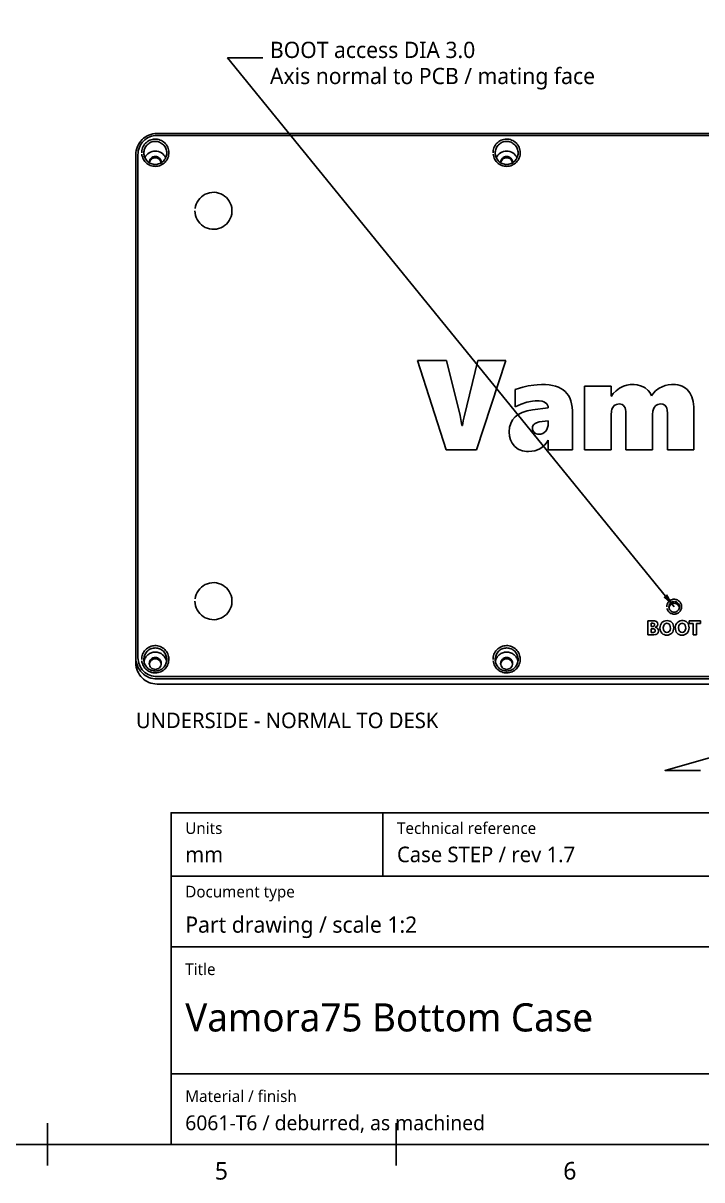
# Model space of a CAD drawing. Header units: millimetres. Extents: x 9 to 415, y 5 to 293.
# Drawn here: x 209 to 305.2, y 5 to 168.9 of the extents above; entities that cross this region are included whole.
import ezdxf

# ---------------------------------------------------------------- set-up
doc = ezdxf.new("R2010")
doc.units = ezdxf.units.MM
for name, color, linetype in [('DIMENSIONS', 7, 'Continuous'), ('NOTES', 7, 'Continuous'), ('SHADED', 7, 'Continuous'), ('VISIBLE', 7, 'Continuous')]:
    doc.layers.add(name, color=color, linetype=linetype)
doc.styles.add('OpenSans', font='OpenSans-Regular.ttf')

msp = doc.modelspace()

# ---------------------------------------------------------------- linework, layer by layer
at = {"layer": 'DIMENSIONS'}
for points in [[(301.28125, 86.21848), (238, 164), (243, 164)], [(383.78125, 87), (300, 63), (305, 63)]]:
    msp.add_lwpolyline(points, dxfattribs=at)
at = {"layer": 'SHADED', "true_color": 0x000000}
msp.add_solid([(301.28125, 86.21848), (299.74756, 87.549), (300.29056, 87.99077)], dxfattribs=at)
at = {"layer": 'VISIBLE'}
for points in [[(15, 10), (410, 10), (410, 287), (15, 287), (15, 10)], [(225, 150.2881), (225.01463, 150.58562), (225.05831, 150.87995), (225.13053, 151.16823), (225.23051, 151.4477), (225.35719, 151.71567), (225.50929, 151.9696), (225.68528, 152.2071), (225.88341, 152.42593), (226.10173, 152.62405), (226.33814, 152.79962), (226.59034, 152.951), (226.85592, 153.0768), (227.13233, 153.17587), (227.41696, 153.24728), (227.7071, 153.29039), (228, 153.3048)], [(225.3, 150.2881), (225.31065, 150.55947), (225.34736, 150.82551), (225.40994, 151.08654), (225.49781, 151.34005), (225.6101, 151.58356), (225.74573, 151.81471), (225.90336, 152.03123), (226.08145, 152.23103), (226.27824, 152.41215), (226.49181, 152.57283), (226.72006, 152.71152), (226.96078, 152.82687), (227.21161, 152.91777), (227.47011, 152.98333), (227.73376, 153.02292), (228, 153.03616)], [(225.82536, 150.53373), (225.83078, 150.72079), (225.8543, 150.90713), (225.89585, 151.09087), (225.95519, 151.27014), (226.03183, 151.44311), (226.12513, 151.608), (226.23421, 151.76312), (226.35805, 151.9069), (226.49546, 152.03785), (226.64508, 152.15466), (226.80547, 152.25615), (226.97504, 152.34132), (227.15212, 152.40931), (227.33498, 152.45948), (227.52183, 152.49132), (227.71084, 152.50456), (227.90017, 152.49906), (228.08799, 152.47491), (228.27248, 152.43236), (228.45185, 152.37184), (228.62438, 152.29394), (228.78842, 152.19944), (228.9424, 152.08927), (229.08483, 151.96449), (229.21437, 151.82632), (229.32978, 151.67609), (229.42996, 151.51526), (229.51395, 151.34537), (229.58097, 151.16805), (229.63037, 150.98501), (229.66169, 150.798), (229.67463, 150.60882), (229.66906, 150.41928), (229.64505, 150.23118), (229.60281, 150.04635), (229.54275, 149.86654), (229.46543, 149.69349), (229.3716, 149.52886), (229.26214, 149.37422), (229.13809, 149.23108), (229.00064, 149.10081), (228.8511, 148.98467), (228.69089, 148.88381), (228.52155, 148.79919), (228.3447, 148.73166), (228.16204, 148.68188), (227.97533, 148.65035), (227.78639, 148.6374), (227.59703, 148.64317), (227.4091, 148.66762), (227.22443, 148.71053), (227.04483, 148.77149), (226.87206, 148.8499), (226.70782, 148.945), (226.55372, 149.05583), (226.41128, 149.1813), (226.28188, 149.32013), (226.16678, 149.47091), (226.06708, 149.6321), (225.9837, 149.80206), (225.9174, 149.97904), (225.86871, 150.16122), (225.83799, 150.34674)], [(228, 153.3048), (391.78125, 153.3048)], [(228, 153.03616), (391.78125, 153.03616)], [(275.61598, 150.53373), (275.62141, 150.72079), (275.64492, 150.90713), (275.68648, 151.09087), (275.74581, 151.27014), (275.82246, 151.44311), (275.91575, 151.608), (276.02484, 151.76312), (276.14868, 151.9069), (276.28608, 152.03785), (276.43571, 152.15466), (276.59609, 152.25615), (276.76566, 152.34132), (276.94274, 152.40931), (277.1256, 152.45948), (277.31245, 152.49132), (277.50146, 152.50456), (277.6908, 152.49906), (277.87861, 152.47491), (278.0631, 152.43236), (278.24247, 152.37184), (278.41501, 152.29394), (278.57905, 152.19944), (278.73302, 152.08927), (278.87546, 151.96449), (279.00499, 151.82632), (279.1204, 151.67609), (279.22058, 151.51526), (279.30458, 151.34537), (279.3716, 151.16805), (279.421, 150.98501), (279.45232, 150.798), (279.46525, 150.60882), (279.45969, 150.41928), (279.43567, 150.23118), (279.39343, 150.04635), (279.33337, 149.86654), (279.25606, 149.69349), (279.16222, 149.52886), (279.05276, 149.37422), (278.92872, 149.23108), (278.79127, 149.10081), (278.64172, 148.98467), (278.48151, 148.88381), (278.31217, 148.79919), (278.13532, 148.73166), (277.95267, 148.68188), (277.76596, 148.65035), (277.57701, 148.6374), (277.38765, 148.64317), (277.19972, 148.66762), (277.01505, 148.71053), (276.83546, 148.77149), (276.66269, 148.8499), (276.49845, 148.945), (276.34435, 149.05583), (276.2019, 149.1813), (276.0725, 149.32013), (275.9574, 149.47091), (275.8577, 149.6321), (275.77433, 149.80206), (275.70802, 149.97904), (275.65934, 150.16122), (275.62861, 150.34674)], [(226.125, 150.53948), (226.13281, 150.69941), (226.1562, 150.85808), (226.19501, 151.01388), (226.24888, 151.16521), (226.31729, 151.31054), (226.39958, 151.44839), (226.49489, 151.57739), (226.60227, 151.69627), (226.72064, 151.8039), (226.84881, 151.89926), (226.98551, 151.98144), (227.12941, 152.04972), (227.27911, 152.10348), (227.43319, 152.14224), (227.59019, 152.16568), (227.74863, 152.1736), (227.90704, 152.16595), (228.06394, 152.14281), (228.21786, 152.1044), (228.36738, 152.05106), (228.5111, 151.98326), (228.64765, 151.90163), (228.77575, 151.80687), (228.89415, 151.69985), (229.0017, 151.58153), (229.09734, 151.453), (229.1801, 151.31542), (229.24911, 151.17008), (229.30365, 151.01835), (229.34309, 150.86166), (229.36698, 150.70151), (229.37499, 150.53948)], [(275.91562, 150.53948), (275.92343, 150.69941), (275.94683, 150.85808), (275.98563, 151.01388), (276.0395, 151.16521), (276.10792, 151.31054), (276.1902, 151.44839), (276.28552, 151.57739), (276.3929, 151.69627), (276.51127, 151.8039), (276.63944, 151.89926), (276.77614, 151.98144), (276.92003, 152.04972), (277.06974, 152.10348), (277.22381, 152.14224), (277.38081, 152.16568), (277.53926, 152.1736), (277.69766, 152.16595), (277.85456, 152.14281), (278.00849, 152.1044), (278.15801, 152.05106), (278.30172, 151.98326), (278.43828, 151.90163), (278.56637, 151.80687), (278.68477, 151.69985), (278.79233, 151.58153), (278.88797, 151.453), (278.97072, 151.31542), (279.03974, 151.17008), (279.09427, 151.01835), (279.13372, 150.86166), (279.15761, 150.70151), (279.16562, 150.53948)], [(225, 78.98499), (225, 150.2881)], [(225.3, 78.98506), (225.3, 150.2881)], [(229.37499, 150.53948), (229.36734, 150.38109), (229.3444, 150.22392), (229.30631, 150.06946), (229.25335, 149.9192), (229.18595, 149.7746), (229.10468, 149.6371), (229.01027, 149.50805), (228.90357, 149.38874), (228.78558, 149.2804), (228.6574, 149.18411), (228.52025, 149.10088), (228.37546, 149.03156), (228.22444, 148.97688), (228.06866, 148.93742), (227.90967, 148.91361), (227.74903, 148.9057), (227.58836, 148.9138), (227.42926, 148.93784), (227.27331, 148.97757), (227.12208, 149.03259), (226.97709, 149.10232), (226.83976, 149.18604), (226.71147, 149.28286), (226.59346, 149.39176), (226.48688, 149.51158), (226.39272, 149.64106), (226.31184, 149.77882), (226.24494, 149.92342), (226.19254, 150.07335), (226.15499, 150.22704), (226.13248, 150.38295), (226.125, 150.53948)], [(226.2719, 149.86063), (226.38302, 150.06298), (226.52197, 150.24755), (226.68591, 150.41058), (226.87151, 150.54875), (227.07499, 150.65924), (227.29222, 150.73981), (227.51876, 150.78881), (227.75, 150.80526), (227.98125, 150.78881), (228.20779, 150.73981), (228.42501, 150.65924), (228.62849, 150.54874), (228.81409, 150.41058), (228.97803, 150.24755), (229.11698, 150.06298), (229.2281, 149.86062)], [(228.6, 149.18916), (228.58367, 149.35408), (228.5353, 149.51266), (228.45675, 149.65881), (228.35104, 149.78691), (228.22223, 149.89204), (228.07528, 149.97016), (227.91583, 150.01826), (227.75, 150.03451), (227.58417, 150.01826), (227.42472, 149.97016), (227.27777, 149.89204), (227.14896, 149.78691), (227.04325, 149.65881), (226.9647, 149.51266), (226.91633, 149.35408), (226.9, 149.18916)], [(228.58922, 149.14042), (228.55252, 149.28482), (228.4909, 149.42058), (228.40628, 149.54347), (228.30128, 149.64968), (228.17917, 149.73592), (228.04374, 149.7995), (227.89918, 149.83846), (227.75, 149.85158), (227.60082, 149.83846), (227.45626, 149.7995), (227.32083, 149.73592), (227.19872, 149.64968), (227.09372, 149.54347), (227.0091, 149.42058), (226.94748, 149.28482), (226.91078, 149.14042)], [(279.16562, 150.53948), (279.15797, 150.38109), (279.13503, 150.22392), (279.09694, 150.06946), (279.04397, 149.9192), (278.97657, 149.7746), (278.8953, 149.6371), (278.80089, 149.50805), (278.6942, 149.38874), (278.5762, 149.2804), (278.44802, 149.18411), (278.31087, 149.10088), (278.16609, 149.03156), (278.01506, 148.97688), (277.85929, 148.93742), (277.70029, 148.91361), (277.53966, 148.9057), (277.37899, 148.9138), (277.21988, 148.93784), (277.06394, 148.97757), (276.91271, 149.03259), (276.76771, 149.10232), (276.63039, 149.18604), (276.5021, 149.28286), (276.38409, 149.39176), (276.27751, 149.51158), (276.18335, 149.64106), (276.10247, 149.77882), (276.03556, 149.92342), (275.98316, 150.07335), (275.94562, 150.22704), (275.9231, 150.38295), (275.91562, 150.53948)], [(276.06252, 149.86063), (276.17365, 150.06298), (276.31259, 150.24755), (276.47654, 150.41058), (276.66214, 150.54875), (276.86562, 150.65924), (277.08284, 150.73981), (277.30938, 150.78881), (277.54063, 150.80526), (277.77187, 150.78881), (277.99841, 150.73981), (278.21564, 150.65924), (278.41912, 150.54874), (278.60472, 150.41058), (278.76866, 150.24755), (278.90761, 150.06298), (279.01873, 149.86062)], [(278.39062, 149.18916), (278.37429, 149.35408), (278.32592, 149.51266), (278.24737, 149.65881), (278.14167, 149.78691), (278.01286, 149.89204), (277.86591, 149.97016), (277.70645, 150.01826), (277.54062, 150.03451), (277.3748, 150.01826), (277.21534, 149.97016), (277.06839, 149.89204), (276.93958, 149.78691), (276.83388, 149.65881), (276.75533, 149.51266), (276.70696, 149.35408), (276.69063, 149.18916)], [(278.37985, 149.14042), (278.34314, 149.28482), (278.28152, 149.42058), (278.1969, 149.54347), (278.0919, 149.64968), (277.96979, 149.73592), (277.83436, 149.7995), (277.68981, 149.83846), (277.54062, 149.85158), (277.39144, 149.83846), (277.24689, 149.7995), (277.11146, 149.73592), (276.98935, 149.64968), (276.88435, 149.54347), (276.79973, 149.42058), (276.73811, 149.28482), (276.7014, 149.14042)], [(226.9, 149.18916), (226.90109, 149.14634)], [(228.59891, 149.14634), (228.6, 149.18916)], [(276.69063, 149.18916), (276.69172, 149.14634)], [(278.38953, 149.14634), (278.39062, 149.18916)], [(233.375, 142.33616), (233.3949, 142.01357), (233.45428, 141.69588), (233.55226, 141.3879), (233.68734, 141.09428), (233.85748, 140.8195), (234.0601, 140.5677), (234.29213, 140.34272), (234.55004, 140.14795), (234.82994, 139.98635), (235.12757, 139.86038), (235.43843, 139.77193), (235.7578, 139.72235), (236.08084, 139.7124), (236.40265, 139.74222), (236.71837, 139.81136), (237.02319, 139.91878), (237.3125, 140.06284), (237.58192, 140.24136), (237.82735, 140.45164), (238.04509, 140.69048), (238.23182, 140.95427), (238.38472, 141.23901), (238.50147, 141.54038), (238.5803, 141.85381), (238.62002, 142.17456), (238.62002, 142.49775), (238.5803, 142.8185), (238.50147, 143.13193), (238.38472, 143.4333), (238.23182, 143.71804), (238.04509, 143.98183), (237.82735, 144.22067), (237.58192, 144.43095), (237.3125, 144.60947), (237.02319, 144.75353), (236.71837, 144.86095), (236.40265, 144.93009), (236.08084, 144.95991), (235.7578, 144.94996), (235.43843, 144.90038), (235.12757, 144.81194), (234.82994, 144.68596), (234.55004, 144.52436), (234.29213, 144.32959), (234.0601, 144.10461), (233.85748, 143.85281), (233.68734, 143.57803), (233.55226, 143.28441), (233.45428, 142.97643), (233.3949, 142.65874)], [(264.89062, 121.11757), (269.00202, 121.11757)], [(268.98427, 108.43981), (264.89062, 121.11757)], [(269.00202, 121.11757), (270.93791, 113.31124)], [(271.50397, 113.1496), (273.43987, 121.11757)], [(277.41815, 121.11757), (273.27189, 108.43981)], [(273.43987, 121.11757), (277.41815, 121.11757)], [(278.76199, 116.98906), (279.36482, 117.21155)], [(278.76199, 114.53972), (278.76199, 116.98906)], [(279.36482, 117.21155), (279.82438, 117.34213)], [(279.82438, 117.34213), (280.6009, 117.51075)], [(280.6009, 117.51075), (281.38502, 117.63435)], [(281.38502, 117.63435), (281.8579, 117.68507)], [(281.8579, 117.68507), (282.49305, 117.71359)], [(282.49305, 117.71359), (283.05024, 117.69838)], [(283.05024, 117.69838), (283.56749, 117.6521)], [(283.56749, 117.6521), (284.04544, 117.5754)], [(284.04544, 117.5754), (284.48346, 117.46764)], [(284.48346, 117.46764), (284.88154, 117.32882)], [(284.88154, 117.32882), (285.24032, 117.15957)], [(285.24032, 117.15957), (285.5598, 116.95926)], [(285.5598, 116.95926), (285.83934, 116.7279)], [(285.83934, 116.7279), (286.08276, 116.46103)], [(286.08276, 116.46103), (286.29384, 116.15233)], [(288.5752, 117.493), (292.34176, 117.493)], [(288.5752, 108.43981), (288.5752, 117.493)], [(292.34176, 117.493), (292.34176, 116.06041)], [(292.37726, 116.06041), (292.65237, 116.44391)], [(292.65237, 116.44391), (293.05362, 116.83439)], [(293.05362, 116.83439), (293.54742, 117.19)], [(293.54742, 117.19), (294.1008, 117.47081)], [(294.1008, 117.47081), (294.55213, 117.61914)], [(294.55213, 117.61914), (295.03071, 117.69838)], [(295.03071, 117.69838), (295.60121, 117.70789)], [(295.60121, 117.70789), (296.04493, 117.66034)], [(296.04493, 117.66034), (296.63889, 117.49997)], [(296.63889, 117.49997), (296.98753, 117.33389)], [(296.98753, 117.33389), (297.14853, 117.23184)], [(297.14853, 117.23184), (297.59225, 116.84326)], [(297.59225, 116.84326), (297.85342, 116.51491)], [(297.85342, 116.51491), (298.08795, 116.13141)], [(298.08795, 116.13141), (298.34658, 116.48955)], [(298.34658, 116.48955), (298.64514, 116.8046)], [(298.64514, 116.8046), (299.16746, 117.19444)], [(299.16746, 117.19444), (299.56301, 117.39918)], [(299.56301, 117.39918), (299.98264, 117.55322)], [(299.98264, 117.55322), (300.4251, 117.65591)], [(300.4251, 117.65591), (300.8891, 117.70725)], [(300.8891, 117.70725), (301.47482, 117.69965)], [(301.47482, 117.69965), (301.8, 117.65591)], [(301.8, 117.65591), (302.10363, 117.58301)], [(302.10363, 117.58301), (302.38698, 117.48159)], [(302.38698, 117.48159), (302.64941, 117.35101)], [(302.64941, 117.35101), (302.89155, 117.1919)], [(302.89155, 117.1919), (303.11278, 117.003)], [(303.11278, 117.003), (303.31309, 116.78558)], [(303.31309, 116.78558), (303.49121, 116.5409)], [(303.49121, 116.5409), (303.64588, 116.27023)], [(279.59618, 114.91878), (278.76199, 114.53972)], [(280.40883, 115.19008), (279.59618, 114.91878)], [(281.20055, 115.35236), (280.40883, 115.19008)], [(281.58849, 115.39293), (281.20055, 115.35236)], [(282.1349, 115.4018), (281.58849, 115.39293)], [(282.57482, 115.33588), (282.1349, 115.4018)], [(282.82521, 115.24713), (282.57482, 115.33588)], [(283.04136, 115.12353), (282.82521, 115.24713)], [(283.21505, 114.97203), (283.04136, 115.12353)], [(283.33929, 114.80088), (283.21505, 114.97203)], [(283.41409, 114.60944), (283.33929, 114.80088)], [(286.29384, 116.15233), (286.4726, 115.80305)], [(286.4726, 115.80305), (286.61839, 115.41194)], [(286.61839, 115.41194), (286.73186, 114.97963)], [(286.73186, 114.97963), (286.81299, 114.50612)], [(292.34176, 116.06041), (292.37726, 116.06041)], [(292.89198, 114.79834), (292.79689, 114.72925)], [(293.10877, 114.89913), (292.89198, 114.79834)], [(293.49988, 114.95555), (293.10877, 114.89913)], [(293.72174, 114.93399), (293.49988, 114.95555)], [(293.9138, 114.8687), (293.72174, 114.93399)], [(294.07608, 114.76031), (293.9138, 114.8687)], [(298.95828, 114.9004), (298.66416, 114.73432)], [(299.31706, 114.95555), (298.95828, 114.9004)], [(299.67331, 114.90991), (299.31706, 114.95555)], [(299.94651, 114.77425), (299.67331, 114.90991)], [(303.64588, 116.27023), (303.77646, 115.97357)], [(303.77646, 115.97357), (303.88359, 115.65155)], [(303.88359, 115.65155), (303.96663, 115.30418)], [(303.96663, 115.30418), (304.06171, 114.53147)], [(270.93791, 113.31124), (271.1173, 112.48465)], [(271.37783, 112.55945), (271.50397, 113.1496)], [(278.73346, 113.12108), (279.19493, 113.47288)], [(279.19493, 113.47288), (279.75846, 113.75433)], [(279.75846, 113.75433), (280.42468, 113.96541)], [(280.42468, 113.96541), (281.19358, 114.10677)], [(281.19358, 114.10677), (283.43881, 114.39836)], [(283.43881, 114.39836), (283.41409, 114.60944)], [(286.81299, 114.50612), (286.8618, 113.9914)], [(286.8618, 113.9914), (286.87829, 108.43981)], [(292.38297, 113.91407), (292.34176, 113.39935)], [(292.34176, 113.39935), (292.34176, 108.43981)], [(292.45586, 114.20249), (292.38297, 113.91407)], [(292.56489, 114.44717), (292.45586, 114.20249)], [(292.79689, 114.72925), (292.56489, 114.44717)], [(294.2092, 114.60881), (294.07608, 114.76031)], [(294.31252, 114.41357), (294.2092, 114.60881)], [(294.38668, 114.1746), (294.31252, 114.41357)], [(294.43106, 113.89252), (294.38668, 114.1746)], [(294.44564, 108.43981), (294.43106, 113.89252)], [(298.25277, 113.95147), (298.2122, 113.47035)], [(298.2122, 113.47035), (298.2122, 108.43981)], [(298.3263, 114.22404), (298.25277, 113.95147)], [(298.43532, 114.45921), (298.3263, 114.22404)], [(298.66416, 114.73432), (298.43532, 114.45921)], [(300.13668, 114.54669), (299.94651, 114.77425)], [(300.22479, 114.34448), (300.13668, 114.54669)], [(300.28311, 114.0998), (300.22479, 114.34448)], [(300.31607, 113.65608), (300.28311, 114.0998)], [(300.31607, 108.43981), (300.31607, 113.65608)], [(304.06171, 114.53147), (304.07376, 108.43981)], [(271.1173, 112.48465), (271.19464, 111.8964)], [(271.19464, 111.8964), (271.28275, 111.8964)], [(271.28275, 111.8964), (271.37783, 112.55945)], [(277.91321, 111.01276), (277.96456, 111.64475)], [(277.96456, 111.64475), (278.11859, 112.20701)], [(278.11859, 112.20701), (278.37468, 112.69891)], [(278.37468, 112.69891), (278.73346, 113.12108)], [(281.27092, 111.84759), (281.22591, 111.69102)], [(281.22591, 111.69102), (281.22591, 111.33922)], [(281.34508, 111.98578), (281.27092, 111.84759)], [(281.44967, 112.10685), (281.34508, 111.98578)], [(281.58406, 112.20891), (281.44967, 112.10685)], [(281.74823, 112.29385), (281.58406, 112.20891)], [(282.16596, 112.40922), (281.74823, 112.29385)], [(283.43881, 112.58607), (282.16596, 112.40922)], [(283.2328, 111.34619), (283.34753, 111.61369)], [(283.34753, 111.61369), (283.41599, 111.91225)], [(283.41599, 111.91225), (283.43881, 112.58607)], [(277.95885, 110.40804), (277.91321, 111.01276)], [(278.0945, 109.86733), (277.95885, 110.40804)], [(278.32144, 109.39128), (278.0945, 109.86733)], [(281.22591, 111.33922), (281.26965, 111.17821)], [(281.26965, 111.17821), (281.34318, 111.03432)], [(281.34318, 111.03432), (281.44523, 110.90627)], [(281.44523, 110.90627), (281.57518, 110.80168)], [(281.57518, 110.80168), (281.72922, 110.72752)], [(281.72922, 110.72752), (281.90861, 110.68251)], [(281.90861, 110.68251), (282.11272, 110.66793)], [(282.11272, 110.66793), (282.3948, 110.69519)], [(282.3948, 110.69519), (282.64899, 110.77823)], [(282.64899, 110.77823), (282.87465, 110.91641)], [(282.87465, 110.91641), (283.07179, 111.10975)], [(283.07179, 111.10975), (283.2328, 111.34619)], [(273.27189, 108.43981), (268.98427, 108.43981)], [(278.63838, 108.97925), (278.32144, 109.39128)], [(279.03583, 108.64646), (278.63838, 108.97925)], [(279.26022, 108.51588), (279.03583, 108.64646)], [(279.76226, 108.32572), (279.26022, 108.51588)], [(280.3334, 108.23063), (279.76226, 108.32572)], [(280.64527, 108.21859), (280.3334, 108.23063)], [(281.09469, 108.24394), (280.64527, 108.21859)], [(281.51369, 108.31874), (281.09469, 108.24394)], [(281.90354, 108.44362), (281.51369, 108.31874)], [(282.26295, 108.61857), (281.90354, 108.44362)], [(282.5932, 108.8436), (282.26295, 108.61857)], [(282.89303, 109.11871), (282.5932, 108.8436)], [(283.16307, 109.44389), (282.89303, 109.11871)], [(283.40331, 109.81915), (283.16307, 109.44389)], [(283.43881, 109.81915), (283.40331, 109.81915)], [(283.43881, 108.43981), (283.43881, 109.81915)], [(286.87829, 108.43981), (283.43881, 108.43981)], [(292.34176, 108.43981), (288.5752, 108.43981)], [(298.2122, 108.43981), (294.44564, 108.43981)], [(304.07376, 108.43981), (300.31607, 108.43981)], [(233.375, 87), (233.3949, 86.67742), (233.45428, 86.35973), (233.55226, 86.05174), (233.68734, 85.75813), (233.85748, 85.48334), (234.0601, 85.23155), (234.29213, 85.00656), (234.55004, 84.81179), (234.82994, 84.6502), (235.12757, 84.52422), (235.43843, 84.43577), (235.7578, 84.3862), (236.08084, 84.37624), (236.40265, 84.40607), (236.71837, 84.47521), (237.02319, 84.58262), (237.3125, 84.72668), (237.58192, 84.9052), (237.82735, 85.11548), (238.04509, 85.35433), (238.23182, 85.61812), (238.38472, 85.90285), (238.50147, 86.20422), (238.5803, 86.51766), (238.62002, 86.8384), (238.62002, 87.1616), (238.5803, 87.48234), (238.50147, 87.79578), (238.38472, 88.09715), (238.23182, 88.38188), (238.04509, 88.64567), (237.82735, 88.88452), (237.58192, 89.0948), (237.3125, 89.27332), (237.02319, 89.41738), (236.71837, 89.52479), (236.40265, 89.59393), (236.08084, 89.62376), (235.7578, 89.6138), (235.43843, 89.56423), (235.12757, 89.47578), (234.82994, 89.3498), (234.55004, 89.18821), (234.29213, 88.99344), (234.0601, 88.76845), (233.85748, 88.51666), (233.68734, 88.24187), (233.55226, 87.94826), (233.45428, 87.64027), (233.3949, 87.32258)], [(300.23216, 86.17451), (300.24335, 86.37808), (300.29381, 86.57691), (300.33341, 86.67204), (300.38219, 86.763), (300.43969, 86.84886), (300.50539, 86.92875), (300.57866, 87.00184), (300.65878, 87.0674), (300.74498, 87.12476), (300.83641, 87.17333), (300.93217, 87.21265), (301.03132, 87.24231), (301.13289, 87.26203), (301.23587, 87.27162), (301.33927, 87.271), (301.44206, 87.26017), (301.54327, 87.23926), (301.64189, 87.20848), (301.73698, 87.16814), (301.82763, 87.11865), (301.91297, 87.06049), (301.99218, 86.99423), (302.0645, 86.92053), (302.12926, 86.84009), (302.18584, 86.7537), (302.2337, 86.66219), (302.2724, 86.56644), (302.30157, 86.46736), (302.32093, 86.36591), (302.33031, 86.26305), (302.32962, 86.15977), (302.31886, 86.05704), (302.29814, 85.95586), (302.26765, 85.85718), (302.22767, 85.76196), (302.17859, 85.6711), (302.12086, 85.58548), (302.05503, 85.50592), (301.98172, 85.43319), (301.90162, 85.36801), (301.81551, 85.311), (301.7242, 85.26274), (301.62857, 85.22368), (301.52953, 85.19424), (301.42805, 85.1747), (301.32511, 85.16527), (301.22171, 85.16604), (301.11886, 85.17703), (301.01757, 85.19813), (300.91883, 85.22913), (300.82361, 85.26974), (300.73284, 85.31955), (300.64743, 85.37807), (300.5682, 85.4447), (300.49593, 85.51877), (300.43132, 85.59952), (300.37498, 85.68614), (300.32744, 85.77773), (300.26035, 85.97203)], [(300.53125, 86.18695), (300.54602, 86.33585), (300.58962, 86.47864), (300.66005, 86.60957), (300.75419, 86.72356), (300.86805, 86.81642), (300.99704, 86.88498), (301.13623, 86.92701), (301.28053, 86.94125), (301.42476, 86.92731), (301.5638, 86.88566), (301.69265, 86.81762), (301.8065, 86.72534), (301.9009, 86.61185), (301.97188, 86.48104), (302.01613, 86.3376), (302.03125, 86.18695)], [(302.03125, 86.18695), (302.01744, 86.04292), (301.97612, 85.90318), (301.90825, 85.77318), (301.81593, 85.6582), (301.7024, 85.56306), (301.57188, 85.49189), (301.42947, 85.44786), (301.28091, 85.43299), (301.13228, 85.44801), (300.98969, 85.49228), (300.85897, 85.56383), (300.74536, 85.65944), (300.65318, 85.77484), (300.58566, 85.90496), (300.5448, 86.04424), (300.53125, 86.18695)], [(302.02184, 86.06784), (301.98953, 86.19535), (301.9352, 86.31524), (301.86055, 86.42377), (301.7679, 86.51759), (301.66012, 86.59376), (301.54057, 86.64992), (301.41296, 86.68434), (301.28125, 86.69593), (301.14954, 86.68434), (301.02193, 86.64992), (300.90238, 86.59376), (300.7946, 86.51759), (300.70195, 86.42377), (300.6273, 86.31524), (300.57297, 86.19535), (300.54066, 86.06784)], [(297.55462, 84.2191), (298.51187, 84.20185)], [(297.55462, 82.2191), (297.55462, 84.2191)], [(298.00513, 83.8871), (298.00513, 83.41285)], [(298.25088, 83.8836), (298.00513, 83.8871)], [(298.42063, 83.8321), (298.25088, 83.8836)], [(298.48237, 83.7631), (298.42063, 83.8321)], [(298.50312, 83.66685), (298.48237, 83.7631)], [(298.48288, 83.5611), (298.50312, 83.66685)], [(298.51187, 84.20185), (298.74987, 84.1251)], [(298.74987, 84.1251), (298.83937, 84.0641)], [(298.83937, 84.0641), (298.93212, 83.9486)], [(298.93212, 83.9486), (298.97712, 83.7506)], [(298.97712, 83.7506), (298.93438, 83.5641)], [(299.32913, 83.62135), (299.41487, 83.80185)], [(299.41487, 83.80185), (299.53512, 83.9596)], [(299.53512, 83.9596), (299.68363, 84.08785)], [(299.68363, 84.08785), (299.85437, 84.17935)], [(299.91037, 83.7286), (299.78912, 83.53735)], [(299.85437, 84.17935), (300.04762, 84.23435)], [(300.08638, 83.83985), (299.91037, 83.7286)], [(300.04762, 84.23435), (300.26312, 84.2526)], [(300.19288, 83.8621), (300.08638, 83.83985)], [(300.35962, 83.8541), (300.19288, 83.8621)], [(300.26312, 84.2526), (300.46687, 84.2351)], [(300.54087, 83.7676), (300.35962, 83.8541)], [(300.46687, 84.2351), (300.65037, 84.1826)], [(300.67112, 83.59685), (300.54087, 83.7676)], [(300.65037, 84.1826), (300.81312, 84.09485)], [(300.81312, 84.09485), (300.95563, 83.97235)], [(300.95563, 83.97235), (301.07112, 83.82085)], [(301.07112, 83.82085), (301.15387, 83.64735)], [(301.15387, 83.64735), (301.20337, 83.45135)], [(301.46488, 83.52285), (301.53362, 83.7146)], [(301.53362, 83.7146), (301.63662, 83.8836)], [(301.63662, 83.8836), (301.77262, 84.02835)], [(301.77262, 84.02835), (301.93212, 84.1381)], [(301.93212, 84.1381), (302.11412, 84.21135)], [(302.07637, 83.7286), (301.95487, 83.53735)], [(302.25238, 83.83985), (302.07637, 83.7286)], [(302.11412, 84.21135), (302.31862, 84.2481)], [(302.35887, 83.8621), (302.25238, 83.83985)], [(302.31862, 84.2481), (302.53362, 84.2481)], [(302.52537, 83.8541), (302.35887, 83.8621)], [(302.70688, 83.7676), (302.52537, 83.8541)], [(302.53362, 84.2481), (302.72712, 84.2131)], [(302.83712, 83.59685), (302.70688, 83.7676)], [(302.72712, 84.2131), (302.97913, 84.09485)], [(302.97913, 84.09485), (303.12163, 83.97235)], [(303.12163, 83.97235), (303.23712, 83.82085)], [(303.23712, 83.82085), (303.31987, 83.64735)], [(303.31987, 83.64735), (303.36937, 83.45135)], [(303.41787, 84.2191), (305.00788, 84.2191)], [(303.41787, 83.85235), (303.41787, 84.2191)], [(303.98563, 83.85235), (303.41787, 83.85235)], [(303.98563, 82.2191), (303.98563, 83.85235)], [(304.43737, 83.85235), (304.43737, 82.2191)], [(305.00788, 83.85235), (304.43737, 83.85235)], [(305.00788, 84.2191), (305.00788, 83.85235)], [(298.40587, 82.2216), (297.55462, 82.2191)], [(298.00513, 83.41285), (298.29937, 83.4226)], [(298.00513, 83.07835), (298.00513, 82.5511)], [(298.39088, 83.0611), (298.00513, 83.07835)], [(298.00513, 82.5511), (298.35687, 82.56135)], [(298.29937, 83.4226), (298.44163, 83.49835)], [(298.35687, 82.56135), (298.44537, 82.59185)], [(298.51587, 82.9921), (298.39088, 83.0611)], [(298.69237, 82.2821), (298.40587, 82.2216)], [(298.44163, 83.49835), (298.48288, 83.5611)], [(298.44537, 82.59185), (298.53263, 82.6631)], [(298.57012, 82.90435), (298.51587, 82.9921)], [(298.53263, 82.6631), (298.57688, 82.7621)], [(298.57688, 82.7621), (298.57012, 82.90435)], [(298.80912, 83.41135), (298.58812, 83.2931)], [(298.58812, 83.2931), (298.82137, 83.2191)], [(298.80863, 82.34235), (298.69237, 82.2821)], [(298.94613, 82.46785), (298.80863, 82.34235)], [(298.93438, 83.5641), (298.80912, 83.41135)], [(298.82137, 83.2191), (298.95887, 83.10185)], [(299.00763, 82.5696), (298.94613, 82.46785)], [(298.95887, 83.10185), (299.03887, 82.9491)], [(299.05363, 82.7491), (299.00763, 82.5696)], [(299.03887, 82.9491), (299.05363, 82.7491)], [(299.26038, 83.1926), (299.27738, 83.41835)], [(299.27712, 82.9786), (299.26038, 83.1926)], [(299.32787, 82.78585), (299.27712, 82.9786)], [(299.27738, 83.41835), (299.32913, 83.62135)], [(299.41262, 82.61435), (299.32787, 82.78585)], [(299.53087, 82.46385), (299.41262, 82.61435)], [(299.67612, 82.3416), (299.53087, 82.46385)], [(299.84113, 82.2541), (299.67612, 82.3416)], [(299.78912, 83.53735), (299.73663, 83.28785)], [(299.73663, 83.28785), (299.76938, 82.95035)], [(299.76938, 82.95035), (299.87388, 82.74635)], [(300.02613, 82.2016), (299.84113, 82.2541)], [(299.87388, 82.74635), (300.03513, 82.6166)], [(300.23113, 82.18435), (300.02613, 82.2016)], [(300.03513, 82.6166), (300.23937, 82.57335)], [(300.44088, 82.20235), (300.23113, 82.18435)], [(300.23937, 82.57335), (300.44837, 82.61535)], [(300.63012, 82.25635), (300.44088, 82.20235)], [(300.44837, 82.61535), (300.60888, 82.74135)], [(300.60888, 82.74135), (300.69238, 82.88585)], [(300.79837, 82.3466), (300.63012, 82.25635)], [(300.72712, 83.42185), (300.67112, 83.59685)], [(300.69238, 82.88585), (300.74363, 83.13535)], [(300.74363, 83.13535), (300.72712, 83.42185)], [(300.94587, 82.47285), (300.79837, 82.3466)], [(301.06563, 82.6286), (300.94587, 82.47285)], [(301.15138, 82.80735), (301.06563, 82.6286)], [(301.20263, 83.00885), (301.15138, 82.80735)], [(301.21988, 83.2331), (301.20263, 83.00885)], [(301.20337, 83.45135), (301.21988, 83.2331)], [(301.43063, 83.30835), (301.46488, 83.52285)], [(301.44312, 82.9786), (301.43063, 83.30835)], [(301.49387, 82.78585), (301.44312, 82.9786)], [(301.57837, 82.61435), (301.49387, 82.78585)], [(301.69687, 82.46385), (301.57837, 82.61435)], [(301.84213, 82.3416), (301.69687, 82.46385)], [(302.00713, 82.2541), (301.84213, 82.3416)], [(301.95487, 83.53735), (301.90263, 83.28785)], [(301.90263, 83.28785), (301.93538, 82.95035)], [(301.93538, 82.95035), (302.03987, 82.74635)], [(302.19213, 82.2016), (302.00713, 82.2541)], [(302.03987, 82.74635), (302.20112, 82.6166)], [(302.39713, 82.18435), (302.19213, 82.2016)], [(302.20112, 82.6166), (302.40537, 82.57335)], [(302.60688, 82.20235), (302.39713, 82.18435)], [(302.40537, 82.57335), (302.61412, 82.61535)], [(302.79612, 82.25635), (302.60688, 82.20235)], [(302.61412, 82.61535), (302.77488, 82.74135)], [(302.77488, 82.74135), (302.85838, 82.88585)], [(302.96437, 82.3466), (302.79612, 82.25635)], [(302.89312, 83.42185), (302.83712, 83.59685)], [(302.85838, 82.88585), (302.90963, 83.13535)], [(302.90963, 83.13535), (302.89312, 83.42185)], [(303.11187, 82.47285), (302.96437, 82.3466)], [(303.23163, 82.6286), (303.11187, 82.47285)], [(303.31738, 82.80735), (303.23163, 82.6286)], [(303.36863, 83.00885), (303.31738, 82.80735)], [(303.38588, 83.2331), (303.36863, 83.00885)], [(303.36937, 83.45135), (303.38588, 83.2331)], [(304.43737, 82.2191), (303.98563, 82.2191)], [(225.82536, 78.72787), (225.83078, 78.91493), (225.8543, 79.10127), (225.89585, 79.28501), (225.95519, 79.46428), (226.03183, 79.63725), (226.12513, 79.80214), (226.23421, 79.95726), (226.35805, 80.10104), (226.49546, 80.23199), (226.64508, 80.3488), (226.80547, 80.45029), (226.97504, 80.53546), (227.15212, 80.60345), (227.33498, 80.65362), (227.52183, 80.68546), (227.71084, 80.6987), (227.90017, 80.6932), (228.08799, 80.66905), (228.27248, 80.6265), (228.45185, 80.56598), (228.62438, 80.48808), (228.78842, 80.39358), (228.9424, 80.28341), (229.08483, 80.15863), (229.21437, 80.02046), (229.32978, 79.87023), (229.42996, 79.7094), (229.51395, 79.53951), (229.58097, 79.36219), (229.63037, 79.17915), (229.66169, 78.99214), (229.67463, 78.80296), (229.66906, 78.61342), (229.64505, 78.42532), (229.60281, 78.24049), (229.54275, 78.06068), (229.46543, 77.88763), (229.3716, 77.723), (229.26214, 77.56836), (229.13809, 77.42522), (229.00064, 77.29495), (228.8511, 77.17881), (228.69089, 77.07795), (228.52155, 76.99333), (228.3447, 76.9258), (228.16204, 76.87602), (227.97533, 76.84449), (227.78639, 76.83154), (227.59703, 76.83731), (227.4091, 76.86176), (227.22443, 76.90467), (227.04483, 76.96563), (226.87206, 77.04404), (226.70782, 77.13914), (226.55372, 77.24997), (226.41128, 77.37544), (226.28188, 77.51427), (226.16678, 77.66505), (226.06708, 77.82624), (225.9837, 77.9962), (225.9174, 78.17318), (225.86871, 78.35536), (225.83799, 78.54088)], [(226.125, 78.73362), (226.13281, 78.89355), (226.1562, 79.05222), (226.19501, 79.20802), (226.24888, 79.35935), (226.31729, 79.50468), (226.39958, 79.64253), (226.49489, 79.77153), (226.60227, 79.89041), (226.72064, 79.99804), (226.84881, 80.0934), (226.98551, 80.17558), (227.12941, 80.24386), (227.27911, 80.29762), (227.43319, 80.33638), (227.59019, 80.35982), (227.74863, 80.36774), (227.90704, 80.36009), (228.06394, 80.33695), (228.21786, 80.29854), (228.36738, 80.2452), (228.5111, 80.1774), (228.64765, 80.09577), (228.77575, 80.00101), (228.89415, 79.89399), (229.0017, 79.77567), (229.09734, 79.64714), (229.1801, 79.50956), (229.24911, 79.36422), (229.30365, 79.21249), (229.34309, 79.0558), (229.36698, 78.89565), (229.37499, 78.73362)], [(275.61598, 78.72787), (275.62141, 78.91493), (275.64492, 79.10127), (275.68648, 79.28501), (275.74581, 79.46428), (275.82246, 79.63725), (275.91575, 79.80214), (276.02484, 79.95726), (276.14868, 80.10104), (276.28608, 80.23199), (276.43571, 80.3488), (276.59609, 80.45029), (276.76566, 80.53546), (276.94274, 80.60345), (277.1256, 80.65362), (277.31245, 80.68546), (277.50146, 80.6987), (277.6908, 80.6932), (277.87861, 80.66905), (278.0631, 80.6265), (278.24247, 80.56598), (278.41501, 80.48808), (278.57905, 80.39358), (278.73302, 80.28341), (278.87546, 80.15863), (279.00499, 80.02046), (279.1204, 79.87023), (279.22058, 79.7094), (279.30458, 79.53951), (279.3716, 79.36219), (279.421, 79.17915), (279.45232, 78.99214), (279.46525, 78.80296), (279.45969, 78.61342), (279.43567, 78.42532), (279.39343, 78.24049), (279.33337, 78.06068), (279.25606, 77.88763), (279.16222, 77.723), (279.05276, 77.56836), (278.92872, 77.42522), (278.79127, 77.29495), (278.64172, 77.17881), (278.48151, 77.07795), (278.31217, 76.99333), (278.13532, 76.9258), (277.95267, 76.87602), (277.76596, 76.84449), (277.57701, 76.83154), (277.38765, 76.83731), (277.19972, 76.86176), (277.01505, 76.90467), (276.83546, 76.96563), (276.66269, 77.04404), (276.49845, 77.13914), (276.34435, 77.24997), (276.2019, 77.37544), (276.0725, 77.51427), (275.9574, 77.66505), (275.8577, 77.82624), (275.77433, 77.9962), (275.70802, 78.17318), (275.65934, 78.35536), (275.62861, 78.54088)], [(275.91562, 78.73362), (275.92343, 78.89355), (275.94683, 79.05222), (275.98563, 79.20802), (276.0395, 79.35935), (276.10792, 79.50468), (276.1902, 79.64253), (276.28552, 79.77153), (276.3929, 79.89041), (276.51127, 79.99804), (276.63944, 80.0934), (276.77614, 80.17558), (276.92003, 80.24386), (277.06974, 80.29762), (277.22381, 80.33638), (277.38081, 80.35982), (277.53926, 80.36774), (277.69766, 80.36009), (277.85456, 80.33695), (278.00849, 80.29854), (278.15801, 80.2452), (278.30172, 80.1774), (278.43828, 80.09577), (278.56637, 80.00101), (278.68477, 79.89399), (278.79233, 79.77567), (278.88797, 79.64714), (278.97072, 79.50956), (279.03974, 79.36422), (279.09427, 79.21249), (279.13372, 79.0558), (279.15761, 78.89565), (279.16562, 78.73362)], [(228, 75.96864), (227.70468, 75.98329), (227.41196, 76.02715), (227.12483, 76.09983), (226.8462, 76.20063), (226.57891, 76.32849), (226.32565, 76.48209), (226.08894, 76.65979), (225.87106, 76.85974), (225.67407, 77.07985), (225.49979, 77.31789), (225.34976, 77.57148), (225.22527, 77.83816), (225.12736, 78.11542), (225.05682, 78.40069), (225.01425, 78.69141), (225, 78.98499)], [(225, 78.98499), (225, 78.23357)], [(228, 76.3), (227.73706, 76.3129), (227.47624, 76.35147), (227.22011, 76.41537), (226.97117, 76.504), (226.73188, 76.61651), (226.50459, 76.75182), (226.29154, 76.90864), (226.09482, 77.08546), (225.91636, 77.28057), (225.75793, 77.49212), (225.62107, 77.71807), (225.50716, 77.95627), (225.41731, 78.20445), (225.35242, 78.46026), (225.31318, 78.72128), (225.3, 78.98506)], [(229.37499, 78.73362), (229.36734, 78.57523), (229.3444, 78.41806), (229.30631, 78.2636), (229.25335, 78.11334), (229.18595, 77.96874), (229.10468, 77.83124), (229.01027, 77.70219), (228.90357, 77.58288), (228.78558, 77.47454), (228.6574, 77.37825), (228.52025, 77.29502), (228.37546, 77.2257), (228.22444, 77.17102), (228.06866, 77.13156), (227.90967, 77.10775), (227.74903, 77.09984), (227.58836, 77.10794), (227.42926, 77.13198), (227.27331, 77.17171), (227.12208, 77.22673), (226.97709, 77.29646), (226.83976, 77.38018), (226.71147, 77.477), (226.59346, 77.5859), (226.48688, 77.70572), (226.39272, 77.8352), (226.31184, 77.97296), (226.24494, 78.11756), (226.19254, 78.26749), (226.15499, 78.42118), (226.13248, 78.57709), (226.125, 78.73362)], [(226.14981, 78.44921), (226.18055, 78.5868), (226.22322, 78.7212), (226.2775, 78.85139), (226.34298, 78.97639), (226.41916, 79.09523), (226.50547, 79.20702), (226.60124, 79.31091), (226.70575, 79.4061), (226.8182, 79.49188), (226.93774, 79.56759), (227.06345, 79.63265), (227.19439, 79.68657), (227.32955, 79.72894), (227.46792, 79.75943), (227.60842, 79.77782), (227.75001, 79.78397), (227.89159, 79.77782), (228.0321, 79.75943), (228.17046, 79.72893), (228.30562, 79.68656), (228.43656, 79.63264), (228.56227, 79.56758), (228.68181, 79.49187), (228.79426, 79.4061), (228.89877, 79.3109), (228.99454, 79.20701), (229.08084, 79.09522), (229.15702, 78.97638), (229.22251, 78.85138), (229.27679, 78.72119), (229.31946, 78.58679), (229.35019, 78.4492)], [(228.6, 78.16787), (228.58367, 78.33279), (228.5353, 78.49137), (228.45675, 78.63752), (228.35104, 78.76562), (228.22223, 78.87075), (228.07528, 78.94886), (227.91583, 78.99697), (227.75, 79.01321), (227.58417, 78.99697), (227.42472, 78.94886), (227.27777, 78.87075), (227.14896, 78.76562), (227.04325, 78.63752), (226.9647, 78.49137), (226.91633, 78.33279), (226.9, 78.16787)], [(228.59501, 78.07641), (228.56421, 78.22765), (228.50629, 78.3708), (228.42316, 78.5011), (228.3176, 78.6142), (228.19312, 78.70633), (228.05388, 78.77442), (227.90451, 78.8162), (227.75, 78.83029), (227.59549, 78.8162), (227.44612, 78.77442), (227.30688, 78.70633), (227.1824, 78.6142), (227.07684, 78.5011), (226.99371, 78.3708), (226.93579, 78.22765), (226.90499, 78.07641)], [(279.16562, 78.73362), (279.15797, 78.57523), (279.13503, 78.41806), (279.09694, 78.2636), (279.04397, 78.11334), (278.97657, 77.96874), (278.8953, 77.83124), (278.80089, 77.70219), (278.6942, 77.58288), (278.5762, 77.47454), (278.44802, 77.37825), (278.31087, 77.29502), (278.16609, 77.2257), (278.01506, 77.17102), (277.85929, 77.13156), (277.70029, 77.10775), (277.53966, 77.09984), (277.37899, 77.10794), (277.21988, 77.13198), (277.06394, 77.17171), (276.91271, 77.22673), (276.76771, 77.29646), (276.63039, 77.38018), (276.5021, 77.477), (276.38409, 77.5859), (276.27751, 77.70572), (276.18335, 77.8352), (276.10247, 77.97296), (276.03556, 78.11756), (275.98316, 78.26749), (275.94562, 78.42118), (275.9231, 78.57709), (275.91562, 78.73362)], [(275.94044, 78.44921), (275.97117, 78.5868), (276.01384, 78.7212), (276.06812, 78.85139), (276.13361, 78.97639), (276.20979, 79.09523), (276.2961, 79.20702), (276.39187, 79.31091), (276.49637, 79.4061), (276.60883, 79.49188), (276.72836, 79.56759), (276.85408, 79.63265), (276.98502, 79.68657), (277.12018, 79.72894), (277.25854, 79.75943), (277.39905, 79.77782), (277.54063, 79.78397), (277.68221, 79.77782), (277.82272, 79.75943), (277.96108, 79.72893), (278.09624, 79.68656), (278.22718, 79.63264), (278.3529, 79.56758), (278.47243, 79.49187), (278.58488, 79.4061), (278.68939, 79.3109), (278.78516, 79.20701), (278.87147, 79.09522), (278.94765, 78.97638), (279.01313, 78.85138), (279.06741, 78.72119), (279.11008, 78.58679), (279.14081, 78.4492)], [(278.39062, 78.16787), (278.37429, 78.33279), (278.32592, 78.49137), (278.24737, 78.63752), (278.14167, 78.76562), (278.01286, 78.87075), (277.86591, 78.94886), (277.70645, 78.99697), (277.54062, 79.01321), (277.3748, 78.99697), (277.21534, 78.94886), (277.06839, 78.87075), (276.93958, 78.76562), (276.83388, 78.63752), (276.75533, 78.49137), (276.70696, 78.33279), (276.69063, 78.16787)], [(278.38564, 78.07641), (278.35484, 78.22765), (278.29691, 78.3708), (278.21378, 78.5011), (278.10822, 78.6142), (277.98375, 78.70633), (277.84451, 78.77442), (277.69514, 78.8162), (277.54062, 78.83029), (277.38611, 78.8162), (277.23674, 78.77442), (277.0975, 78.70633), (276.97303, 78.6142), (276.86747, 78.5011), (276.78434, 78.3708), (276.72641, 78.22765), (276.69561, 78.07641)], [(225, 78.23357), (225.01445, 77.94113), (225.05764, 77.65151), (225.12918, 77.36749), (225.22836, 77.09181), (225.35424, 76.82713), (225.50559, 76.57599), (225.68097, 76.34082), (225.87868, 76.12387), (226.09682, 75.92725), (226.33329, 75.75283), (226.58581, 75.6023), (226.85195, 75.47712), (227.12915, 75.37848), (227.41473, 75.30734), (227.70595, 75.26437), (228, 75.25001)], [(226.9, 78.16787), (226.91633, 78.00295), (226.9647, 77.84437), (227.04325, 77.69822), (227.14896, 77.57012), (227.27777, 77.46499), (227.42472, 77.38687), (227.58417, 77.33877), (227.75, 77.32252), (227.91583, 77.33877), (228.07528, 77.38687), (228.22223, 77.46499), (228.35104, 77.57012), (228.45675, 77.69822), (228.5353, 77.84437), (228.58367, 78.00295), (228.6, 78.16787)], [(276.69063, 78.16787), (276.70696, 78.00295), (276.75533, 77.84437), (276.83388, 77.69822), (276.93958, 77.57012), (277.06839, 77.46499), (277.21534, 77.38687), (277.3748, 77.33877), (277.54062, 77.32252), (277.70645, 77.33877), (277.86591, 77.38687), (278.01286, 77.46499), (278.14167, 77.57012), (278.24737, 77.69822), (278.32592, 77.84437), (278.37429, 78.00295), (278.39062, 78.16787)], [(391.78125, 76.3), (228, 76.3)], [(391.78125, 75.96864), (228, 75.96864)], [(391.78125, 75.25001), (228, 75.25001)], [(230, 10), (230, 57), (410, 57)], [(260, 48), (260, 57)], [(230, 48), (410, 48)], [(230, 38), (410, 38)], [(230, 20), (410, 20)], [(212.5, 7), (212.5, 13)], [(261.875, 7), (261.875, 13)]]:
    msp.add_lwpolyline(points, dxfattribs=at)

# ---------------------------------------------------------------- texts
at = {"layer": 'NOTES', "style": 'OpenSans'}
for s, height, p in [('BOOT access DIA 3.0', 2.3, (244, 164)), ('Axis normal to PCB / mating face', 2.3, (244, 160.3)), ('UNDERSIDE - NORMAL TO DESK', 2.2, (225, 69)), ('Technical reference', 1.65, (262, 54)), ('Units', 1.65, (232, 54)), ('mm', 2.2, (232, 50)), ('Case STEP / rev 1.7', 2.2, (262, 50)), ('Document type', 1.65, (232, 45)), ('Part drawing / scale 1:2', 2.3, (232, 40)), ('Title', 1.65, (232, 34)), ('Vamora75 Bottom Case', 4, (232, 26)), ('Material / finish', 1.65, (232, 16)), ('6061-T6 / deburred, as machined', 2.1, (232, 12)), ('5', 2.5, (236.1875, 5)), ('6', 2.5, (285.5625, 5))]:
    msp.add_text(s, height=height, dxfattribs=at).set_placement(p)

doc.saveas('drawing.dxf')
